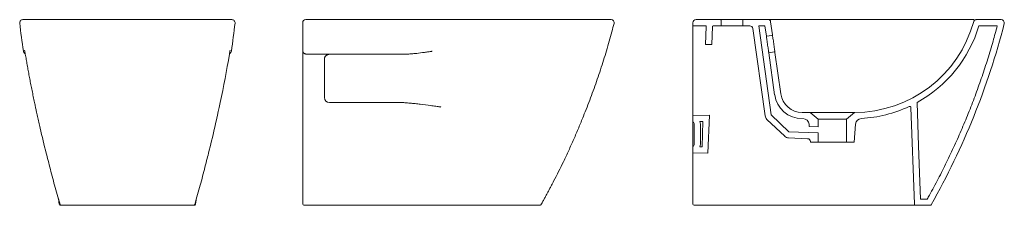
# Model space of a CAD drawing. Header units: millimetres. Extents: x 1778 to 2471, y 1406 to 1876.
# Drawn here: x 1976.531 to 1978.12, y 1422.69 to 1422.99 of the extents above; entities that cross this region are included whole.
import ezdxf

# ---------------------------------------------------------------- set-up
doc = ezdxf.new("R2010")
doc.units = ezdxf.units.MM
doc.layers.add('ARQ_SANITAROS', color=42, linetype='Continuous', lineweight=0)

msp = doc.modelspace()

# ---------------------------------------------------------------- linework, layer by layer
at = {"layer": 'ARQ_SANITAROS'}
for p, q in [((1976.5359, 1422.99), (1976.8733, 1422.99)), ((1977.6618, 1422.99), (1977.6223, 1422.99)), ((1977.6618, 1422.99), (1977.6988, 1422.99)), ((1977.6628, 1422.989), (1977.6628, 1422.98)), ((1977.6978, 1422.98), (1977.6978, 1422.989)), ((1977.7388, 1422.99), (1977.6988, 1422.99)), ((1978.0134, 1422.99), (1977.7803, 1422.99)), ((1978.1148, 1422.99), (1978.0743, 1422.99)), ((1977.6173, 1422.985), (1977.6173, 1422.98)), ((1977.6378, 1422.98), (1977.6173, 1422.98)), ((1977.6173, 1422.98), (1977.6173, 1422.9756)), ((1977.6173, 1422.8615), (1977.6173, 1422.9756)), ((1977.6378, 1422.95), (1977.6388, 1422.9789)), ((1977.6478, 1422.95), (1977.6488, 1422.979)), ((1977.6628, 1422.98), (1977.6498, 1422.98)), ((1977.6978, 1422.98), (1977.6628, 1422.98)), ((1977.709, 1422.98), (1977.6978, 1422.98)), ((1977.714, 1422.9757), (1977.7338, 1422.8346)), ((1977.7336, 1422.98), (1977.7235, 1422.98)), ((1977.7235, 1422.98), (1977.7437, 1422.836)), ((1977.7336, 1422.98), (1977.7359, 1422.9633)), ((1977.7427, 1422.9865), (1977.7457, 1422.9657)), ((1978.1084, 1422.98), (1978.0788, 1422.98)), ((1977.7448, 1422.9646), (1977.7359, 1422.9633)), ((1977.6378, 1422.95), (1977.6478, 1422.95)), ((1977.7397, 1422.9366), (1977.7486, 1422.9378)), ((1977.7397, 1422.9366), (1977.7492, 1422.8687)), ((1977.7497, 1422.937), (1977.7591, 1422.8701)), ((1977.6173, 1422.8615), (1977.6173, 1422.8393)), ((1977.9747, 1422.6919), (1977.9692, 1422.8479)), ((1977.6173, 1422.835), (1977.6173, 1422.8393)), ((1977.6438, 1422.8359), (1977.6173, 1422.835)), ((1977.6173, 1422.835), (1977.6173, 1422.825)), ((1977.6438, 1422.8359), (1977.6416, 1422.7741)), ((1977.7437, 1422.836), (1977.7722, 1422.8088)), ((1977.8066, 1422.84), (1977.7938, 1422.84)), ((1977.8066, 1422.84), (1977.8193, 1422.829)), ((1977.8776, 1422.84), (1977.8066, 1422.84)), ((1977.8653, 1422.829), (1977.8779, 1422.84)), ((1977.6193, 1422.821), (1977.6193, 1422.789)), ((1977.6334, 1422.8255), (1977.6286, 1422.8254)), ((1977.6293, 1422.821), (1977.6293, 1422.789)), ((1977.6334, 1422.8255), (1977.632, 1422.7845)), ((1977.7368, 1422.8287), (1977.7654, 1422.8016)), ((1977.8047, 1422.8208), (1977.805, 1422.8175)), ((1977.8193, 1422.8169), (1977.805, 1422.8175)), ((1977.8193, 1422.829), (1977.8193, 1422.8169)), ((1977.8653, 1422.829), (1977.8193, 1422.829)), ((1977.8653, 1422.792), (1977.8653, 1422.829)), ((1977.8773, 1422.792), (1977.8798, 1422.8212)), ((1977.7718, 1422.7988), (1977.8024, 1422.7976)), ((1977.7722, 1422.8088), (1977.8193, 1422.8069)), ((1977.8193, 1422.8069), (1977.8193, 1422.792)), ((1977.6173, 1422.785), (1977.6173, 1422.775)), ((1977.6286, 1422.7846), (1977.632, 1422.7845)), ((1977.8072, 1422.793), (1977.8073, 1422.792)), ((1977.8193, 1422.792), (1977.8073, 1422.792)), ((1977.8653, 1422.792), (1977.8193, 1422.792)), ((1977.8773, 1422.792), (1977.8653, 1422.792)), ((1977.6173, 1422.775), (1977.6416, 1422.7741)), ((1977.6173, 1422.7666), (1977.6173, 1422.775)), ((1977.6173, 1422.7666), (1977.6173, 1422.715)), ((1976.5924, 1422.7036), (1976.5934, 1422.6998)), ((1976.5925, 1422.7037), (1976.5954, 1422.6932)), ((1976.8167, 1422.7037), (1976.8138, 1422.6932)), ((1976.8158, 1422.6998), (1976.8168, 1422.7036)), ((1977.6173, 1422.692), (1977.6173, 1422.715)), ((1976.5954, 1422.6932), (1976.5959, 1422.6914)), ((1976.5978, 1422.69), (1976.5968, 1422.69)), ((1976.5981, 1422.69), (1976.8111, 1422.69)), ((1976.8114, 1422.69), (1976.8124, 1422.69)), ((1976.8138, 1422.6932), (1976.8133, 1422.6914)), ((1977.2319, 1422.69), (1976.9926, 1422.69)), ((1977.6193, 1422.69), (1977.862, 1422.69)), ((1977.862, 1422.69), (1977.9767, 1422.69)), ((1978.0001, 1422.69), (1977.9767, 1422.69)), ((1977.9954, 1422.7), (1977.9844, 1422.7))]:
    msp.add_line(p, q, dxfattribs=at)
at = {"layer": 'ARQ_SANITAROS', "flags": 128}
for points in [[(1977.7397, 1422.9366), (1977.7396, 1422.9368), (1977.7396, 1422.9373), (1977.7394, 1422.9382), (1977.7393, 1422.9394), (1977.7391, 1422.9409), (1977.7388, 1422.9426), (1977.7385, 1422.9446), (1977.7382, 1422.9467), (1977.7379, 1422.9488), (1977.7376, 1422.9511), (1977.7373, 1422.9532), (1977.737, 1422.9553), (1977.7368, 1422.9573), (1977.7365, 1422.959), (1977.7363, 1422.9605), (1977.7361, 1422.9617), (1977.736, 1422.9626), (1977.7359, 1422.9631), (1977.7359, 1422.9633)], [(1977.7457, 1422.9657), (1977.7457, 1422.9655), (1977.7458, 1422.965), (1977.7459, 1422.9641), (1977.746, 1422.963), (1977.7463, 1422.9615), (1977.7465, 1422.9598), (1977.7468, 1422.9579), (1977.7471, 1422.9558), (1977.7474, 1422.9536), (1977.7477, 1422.9513), (1977.748, 1422.9491), (1977.7483, 1422.9469), (1977.7486, 1422.9448), (1977.7489, 1422.9429), (1977.7491, 1422.9412), (1977.7493, 1422.9397), (1977.7495, 1422.9385), (1977.7496, 1422.9377), (1977.7497, 1422.9372), (1977.7497, 1422.937)], [(1977.9844, 1422.7), (1977.9829, 1422.7425), (1977.9814, 1422.786), (1977.979, 1422.856)]]:
    msp.add_lwpolyline(points, dxfattribs=at)
at = {"layer": 'ARQ_SANITAROS'}
for centre, radius, start, end in [((1976.9926, 1422.985), 0.005, 90, 180), ((1977.4851, 1422.985), 0.005, 345.6683, 90.0063), ((1977.6223, 1422.985), 0.005, 90, 180), ((1977.6618, 1422.989), 0.001, 0, 90), ((1977.6988, 1422.989), 0.001, 90, 180), ((1977.7388, 1422.986), 0.004, 8, 90), ((1978.1148, 1422.985), 0.005, 345.6797, 90), ((1977.6378, 1422.979), 0.001, 358, 90), ((1977.6498, 1422.979), 0.001, 90, 178), ((1977.709, 1422.975), 0.005, 8, 90), ((1977.8776, 1423.04), 0.2, 270.0894, 344.6505), ((1977.8776, 1423.04), 0.21, 298.8611, 343.3985), ((1977.7447, 1422.9656), 0.001, 278, 8), ((1977.7487, 1422.9368), 0.001, 8, 98), ((1977.0306, 1422.864), 0.008, 180, 270), ((1977.7938, 1422.875), 0.045, 188, 270), ((1977.7938, 1422.875), 0.035, 188, 270), ((1977.8776, 1423.04), 0.21, 273.1725, 295.0144), ((1977.7437, 1422.836), 0.01, 188, 226.4375), ((1977.7948, 1422.82), 0.01, 5, 90), ((1977.8898, 1422.8203), 0.01, 93.1725, 175), ((1977.6143, 1422.821), 0.005, 0, 53.1301), ((1977.6143, 1422.821), 0.015, 0, 17.0177), ((1977.7722, 1422.8088), 0.01, 226.4375, 267.6972), ((1977.8022, 1422.7926), 0.005, 5, 87.6972), ((1977.6143, 1422.789), 0.005, 306.8699, 0), ((1977.6143, 1422.789), 0.015, 342.9823, 0), ((1976.5968, 1422.692), 0.002, 190.0027, 269.9998), ((1976.8124, 1422.692), 0.002, 270.0002, 349.9973), ((1976.9896, 1422.692), 0.002, 180, 270), ((1977.3704, 1422.692), 0.002, 270.0017, 330.9564), ((1977.6193, 1422.692), 0.002, 182, 270), ((1978.0001, 1422.692), 0.002, 270, 330.4643)]:
    msp.add_arc(centre, radius, start, end, dxfattribs=at)
for points, knots in [([(1976.5359, 1422.99), (1976.5352, 1422.99), (1976.5345, 1422.9898), (1976.5332, 1422.9892), (1976.5326, 1422.9888), (1976.5317, 1422.9878), (1976.5313, 1422.9871), (1976.5309, 1422.9858), (1976.5308, 1422.9851), (1976.5309, 1422.9844)], [0, 0, 0, 0, 0.25, 0.25, 0.5, 0.5, 0.75, 0.75, 1, 1, 1, 1]), ([(1976.8783, 1422.9844), (1976.8784, 1422.9851), (1976.8783, 1422.9858), (1976.8779, 1422.9871), (1976.8775, 1422.9878), (1976.8766, 1422.9888), (1976.876, 1422.9892), (1976.8747, 1422.9898), (1976.874, 1422.99), (1976.8733, 1422.99)], [0, 0, 0, 0, 0.25, 0.25, 0.5, 0.5, 0.75, 0.75, 1, 1, 1, 1]), ([(1976.9926, 1422.99), (1976.9926, 1422.99), (1976.9927, 1422.99), (1976.9933, 1422.99), (1976.9936, 1422.99), (1976.994, 1422.99), (1976.9941, 1422.99), (1976.9945, 1422.99), (1976.9946, 1422.99), (1976.9956, 1422.99), (1976.9965, 1422.99), (1976.9978, 1422.99), (1976.9981, 1422.99), (1976.9987, 1422.99), (1976.999, 1422.99), (1976.9999, 1422.99), (1977.0006, 1422.99), (1977.0026, 1422.99), (1977.0041, 1422.99), (1977.0061, 1422.99), (1977.0066, 1422.99), (1977.0074, 1422.99), (1977.0078, 1422.99), (1977.0091, 1422.99), (1977.0099, 1422.99), (1977.0117, 1422.99), (1977.0126, 1422.99), (1977.014, 1422.99), (1977.0145, 1422.99), (1977.0154, 1422.99), (1977.0159, 1422.99), (1977.0183, 1422.99), (1977.0202, 1422.99), (1977.0221, 1422.99)], [0, 0, 0, 0, 0.125, 0.125, 0.1875, 0.1875, 0.21875, 0.21875, 0.25, 0.25, 0.375, 0.375, 0.40625, 0.40625, 0.4375, 0.4375, 0.5, 0.5, 0.625, 0.625, 0.65625, 0.65625, 0.6875, 0.6875, 0.75, 0.75, 0.8125, 0.8125, 0.84375, 0.84375, 0.875, 0.875, 1, 1, 1, 1]), ([(1977.0221, 1422.99), (1977.0813, 1422.99), (1977.1602, 1422.99), (1977.2588, 1422.99), (1977.318, 1422.99), (1977.3605, 1422.99), (1977.3864, 1422.99), (1977.3956, 1422.99), (1977.4046, 1422.99), (1977.4134, 1422.99), (1977.422, 1422.99), (1977.4302, 1422.99), (1977.438, 1422.99), (1977.4454, 1422.99), (1977.4523, 1422.99), (1977.4587, 1422.99), (1977.4645, 1422.99), (1977.4696, 1422.99), (1977.4741, 1422.99), (1977.4778, 1422.99), (1977.4808, 1422.99), (1977.4831, 1422.99), (1977.4847, 1422.99), (1977.4854, 1422.99), (1977.485, 1422.99), (1977.4851, 1422.99), (1977.4851, 1422.99)], [0, 0, 0, 0, 0.305295, 0.407064, 0.508832, 0.610594, 0.626523, 0.642509, 0.658496, 0.674426, 0.69035, 0.706331, 0.722311, 0.738236, 0.754258, 0.770338, 0.786418, 0.802441, 0.818454, 0.834526, 0.850597, 0.86661, 0.88455, 0.902491, 0.951943, 1, 1, 1, 1]), ([(1977.7803, 1422.99), (1977.7789, 1422.99), (1977.7761, 1422.99), (1977.7719, 1422.99), (1977.7678, 1422.99), (1977.7639, 1422.99), (1977.7602, 1422.99), (1977.7568, 1422.99), (1977.7536, 1422.99), (1977.7507, 1422.99), (1977.7484, 1422.99), (1977.7465, 1422.99), (1977.745, 1422.99), (1977.7436, 1422.99), (1977.7424, 1422.99), (1977.7415, 1422.99), (1977.7407, 1422.99), (1977.74, 1422.99), (1977.7394, 1422.99), (1977.7392, 1422.99), (1977.7391, 1422.99)], [0, 0, 0, 0, 0.069014, 0.138717, 0.210003, 0.278724, 0.347258, 0.416308, 0.482316, 0.548332, 0.614919, 0.661674, 0.708413, 0.755325, 0.802594, 0.842402, 0.882561, 0.923179, 0.96436, 1, 1, 1, 1]), ([(1978.0134, 1422.99), (1978.0159, 1422.99), (1978.0184, 1422.99), (1978.0213, 1422.99), (1978.0218, 1422.99), (1978.0223, 1422.99), (1978.0225, 1422.99), (1978.0227, 1422.99), (1978.0228, 1422.99), (1978.0229, 1422.99), (1978.023, 1422.99), (1978.0232, 1422.99), (1978.0233, 1422.99), (1978.0233, 1422.99), (1978.0236, 1422.99), (1978.0243, 1422.99), (1978.025, 1422.99), (1978.0274, 1422.99), (1978.0292, 1422.99), (1978.0346, 1422.99), (1978.038, 1422.99), (1978.0444, 1422.99), (1978.0474, 1422.99), (1978.0528, 1422.99), (1978.0553, 1422.99), (1978.0598, 1422.99), (1978.0617, 1422.99), (1978.0667, 1422.99), (1978.069, 1422.99), (1978.0705, 1422.99)], [0, 0, 0, 0, 0.125, 0.125, 0.140625, 0.148437, 0.152344, 0.152344, 0.15625, 0.15625, 0.160156, 0.162109, 0.162109, 0.164062, 0.164062, 0.171875, 0.1875, 0.1875, 0.25, 0.25, 0.375, 0.375, 0.5, 0.5, 0.625, 0.625, 0.75, 0.75, 1, 1, 1, 1]), ([(1978.0705, 1422.987), (1978.0706, 1422.9874), (1978.0707, 1422.9878), (1978.0712, 1422.9885), (1978.0715, 1422.9889), (1978.0723, 1422.9894), (1978.0727, 1422.9896), (1978.0735, 1422.9899), (1978.0739, 1422.99), (1978.0743, 1422.99)], [0, 0, 0, 0, 0.25, 0.25, 0.5, 0.5, 0.75, 0.75, 1, 1, 1, 1]), ([(1977.3721, 1422.691), (1977.3727, 1422.692), (1977.3742, 1422.6947), (1977.3766, 1422.6991), (1977.3793, 1422.704), (1977.382, 1422.709), (1977.3847, 1422.7139), (1977.3873, 1422.7189), (1977.3899, 1422.7239), (1977.3944, 1422.7324), (1977.4005, 1422.7446), (1977.4087, 1422.7611), (1977.4169, 1422.7786), (1977.4251, 1422.7968), (1977.433, 1422.8153), (1977.4401, 1422.8326), (1977.4465, 1422.8487), (1977.4522, 1422.8637), (1977.4577, 1422.8788), (1977.4631, 1422.894), (1977.4682, 1422.9092), (1977.4732, 1422.9245), (1977.4779, 1422.9398), (1977.4823, 1422.9552), (1977.4864, 1422.9698), (1977.4888, 1422.9793), (1977.49, 1422.9837)], [0, 0, 0, 0, 0.011633, 0.029123, 0.046704, 0.064255, 0.081776, 0.099278, 0.11677, 0.134255, 0.189188, 0.244151, 0.306731, 0.369473, 0.432323, 0.495157, 0.545317, 0.595346, 0.645309, 0.695404, 0.745866, 0.79691, 0.848693, 0.90125, 0.95447, 1, 1, 1, 1]), ([(1977.9954, 1422.7), (1977.9966, 1422.7021), (1978.0027, 1422.7129), (1978.0133, 1422.7327), (1978.0268, 1422.7596), (1978.0397, 1422.7867), (1978.0518, 1422.8142), (1978.0633, 1422.842), (1978.074, 1422.87), (1978.084, 1422.8982), (1978.0932, 1422.9265), (1978.1014, 1422.9538), (1978.1062, 1422.9717), (1978.1084, 1422.98)], [0, 0, 0, 0, 0.024021, 0.123258, 0.222511, 0.321748, 0.420985, 0.520238, 0.619475, 0.717992, 0.816526, 0.915043, 1, 1, 1, 1]), ([(1976.5368, 1422.9391), (1976.5369, 1422.9384), (1976.5373, 1422.9371), (1976.5384, 1422.9355), (1976.5394, 1422.935), (1976.5398, 1422.9349)], [0, 0, 0, 0, 0.381779, 0.789182, 1, 1, 1, 1]), ([(1976.5399, 1422.934), (1976.5402, 1422.9325), (1976.5407, 1422.9297), (1976.5414, 1422.9254), (1976.5422, 1422.9211), (1976.543, 1422.9167), (1976.5438, 1422.9123), (1976.5446, 1422.9078), (1976.5454, 1422.9033), (1976.5463, 1422.8987), (1976.5471, 1422.8941), (1976.548, 1422.8895), (1976.5489, 1422.8848), (1976.5499, 1422.8801), (1976.5508, 1422.8754), (1976.5518, 1422.8706), (1976.5528, 1422.8657), (1976.5538, 1422.8609), (1976.5545, 1422.8576), (1976.5548, 1422.856)], [0, 0, 0, 0, 0.054439, 0.109427, 0.164962, 0.221046, 0.277677, 0.334856, 0.392583, 0.450859, 0.509682, 0.569053, 0.628973, 0.68944, 0.750456, 0.812019, 0.874131, 0.936792, 1, 1, 1, 1]), ([(1976.8724, 1422.9391), (1976.8723, 1422.9384), (1976.8719, 1422.9371), (1976.8708, 1422.9355), (1976.8698, 1422.935), (1976.8694, 1422.9349)], [0, 0, 0, 0, 0.381909, 0.789452, 1, 1, 1, 1]), ([(1976.9876, 1422.692), (1976.9876, 1422.7125), (1976.9876, 1422.7331), (1976.9876, 1422.7743), (1976.9876, 1422.7949), (1976.9876, 1422.8362), (1976.9876, 1422.8569), (1976.9876, 1422.8984), (1976.9876, 1422.9192), (1976.9876, 1422.94)], [0, 0, 0, 0, 0.25, 0.25, 0.5, 0.5, 0.75, 0.75, 1, 1, 1, 1]), ([(1976.9876, 1422.939), (1976.9877, 1422.9388), (1976.9877, 1422.9385), (1976.9879, 1422.9381), (1976.988, 1422.9379), (1976.9883, 1422.9373), (1976.9886, 1422.9368), (1976.9893, 1422.9361), (1976.9898, 1422.9357), (1976.9906, 1422.9352), (1976.9908, 1422.935), (1976.9914, 1422.9347), (1976.9918, 1422.9346), (1976.9921, 1422.9345)], [0, 0, 0, 0, 0.125, 0.125, 0.25, 0.25, 0.5, 0.5, 0.75, 0.75, 0.875, 0.875, 1, 1, 1, 1]), ([(1976.9921, 1422.9345), (1976.9926, 1422.9343), (1976.9931, 1422.9342), (1976.9942, 1422.934), (1976.9947, 1422.934), (1976.9952, 1422.934)], [0, 0, 0, 0, 0.5, 0.5, 1, 1, 1, 1]), ([(1977.0173, 1422.934), (1977.0161, 1422.934), (1977.0149, 1422.934), (1977.0126, 1422.934), (1977.0115, 1422.934), (1977.0098, 1422.934), (1977.0092, 1422.934), (1977.0081, 1422.934), (1977.0075, 1422.934), (1977.0059, 1422.934), (1977.0049, 1422.934), (1977.0035, 1422.934), (1977.003, 1422.934), (1977.002, 1422.934), (1977.0016, 1422.934), (1977.0003, 1422.934), (1976.9995, 1422.934), (1976.9984, 1422.934), (1976.998, 1422.934), (1976.9973, 1422.934), (1976.997, 1422.934), (1976.9961, 1422.934), (1976.9956, 1422.934), (1976.9952, 1422.934)], [0, 0, 0, 0, 0.125, 0.125, 0.25, 0.25, 0.3125, 0.3125, 0.375, 0.375, 0.5, 0.5, 0.5625, 0.5625, 0.625, 0.625, 0.75, 0.75, 0.8125, 0.8125, 0.875, 0.875, 1, 1, 1, 1]), ([(1977.1466, 1422.934), (1977.1391, 1422.934), (1977.1248, 1422.934), (1977.1055, 1422.934), (1977.087, 1422.934), (1977.069, 1422.934), (1977.0505, 1422.934), (1977.0334, 1422.934), (1977.0225, 1422.934), (1977.0173, 1422.934)], [0, 0, 0, 0, 0.173732, 0.330811, 0.449205, 0.60336, 0.746544, 0.878757, 1, 1, 1, 1]), ([(1977.0306, 1422.934), (1977.03, 1422.934), (1977.0295, 1422.9339), (1977.0287, 1422.9338), (1977.0285, 1422.9337), (1977.028, 1422.9335), (1977.0275, 1422.9334), (1977.027, 1422.9332), (1977.0266, 1422.9329), (1977.0264, 1422.9328), (1977.0257, 1422.9324), (1977.0253, 1422.932), (1977.0248, 1422.9315), (1977.0246, 1422.9313), (1977.0242, 1422.9309), (1977.0241, 1422.9307), (1977.0236, 1422.93), (1977.0234, 1422.9296), (1977.0231, 1422.9288), (1977.023, 1422.9286), (1977.0228, 1422.9281), (1977.0228, 1422.9278), (1977.0226, 1422.927), (1977.0226, 1422.9265), (1977.0226, 1422.926)], [0, 0, 0, 0, 0.125, 0.125, 0.1875, 0.1875, 0.25, 0.3125, 0.3125, 0.375, 0.375, 0.5, 0.5, 0.5625, 0.5625, 0.625, 0.625, 0.75, 0.75, 0.8125, 0.8125, 0.875, 0.875, 1, 1, 1, 1]), ([(1977.1466, 1422.934), (1977.1476, 1422.934), (1977.1486, 1422.934), (1977.1507, 1422.934), (1977.1518, 1422.934), (1977.1549, 1422.9342), (1977.1569, 1422.9343), (1977.1611, 1422.9346), (1977.1632, 1422.9347), (1977.1673, 1422.9351), (1977.1694, 1422.9353), (1977.1757, 1422.936), (1977.1799, 1422.9365), (1977.1861, 1422.9374), (1977.1882, 1422.9377), (1977.1913, 1422.9381), (1977.1924, 1422.9383), (1977.1939, 1422.9385), (1977.1944, 1422.9386), (1977.1952, 1422.9387), (1977.1955, 1422.9388), (1977.1959, 1422.9388), (1977.196, 1422.9388), (1977.1962, 1422.9389), (1977.1963, 1422.9389), (1977.1964, 1422.9389), (1977.1964, 1422.9389), (1977.1964, 1422.9389), (1977.1965, 1422.9389), (1977.1965, 1422.9389), (1977.1965, 1422.939), (1977.1965, 1422.939), (1977.1965, 1422.939), (1977.1965, 1422.939)], [0, 0, 0, 0, 0.0625, 0.0625, 0.125, 0.125, 0.25, 0.25, 0.375, 0.375, 0.5, 0.5, 0.75, 0.75, 0.875, 0.875, 0.9375, 0.9375, 0.96875, 0.96875, 0.984375, 0.984375, 0.992187, 0.992187, 0.996094, 0.996094, 0.998047, 0.998047, 0.999023, 0.999023, 0.999512, 0.999512, 1, 1, 1, 1]), ([(1976.5548, 1422.856), (1976.555, 1422.8548), (1976.5556, 1422.8524), (1976.5561, 1422.85), (1976.5563, 1422.8487)], [0, 0, 0, 0, 0.498438, 1, 1, 1, 1]), ([(1976.5563, 1422.8487), (1976.5565, 1422.8478), (1976.5569, 1422.8459), (1976.5574, 1422.8439), (1976.5576, 1422.843)], [0, 0, 0, 0, 0.49878, 1, 1, 1, 1]), ([(1977.0306, 1422.856), (1977.0495, 1422.856), (1977.0684, 1422.856), (1977.0969, 1422.856), (1977.1064, 1422.856), (1977.1255, 1422.856), (1977.135, 1422.856), (1977.1445, 1422.856)], [0, 0, 0, 0, 0.5, 0.5, 0.75, 0.75, 1, 1, 1, 1]), ([(1977.2105, 1422.8487), (1977.2105, 1422.8488), (1977.2105, 1422.8488), (1977.2104, 1422.8488), (1977.2104, 1422.8488), (1977.2103, 1422.8488), (1977.2103, 1422.8488), (1977.2102, 1422.8489), (1977.2101, 1422.8489), (1977.2098, 1422.8489), (1977.2097, 1422.849), (1977.2091, 1422.8491), (1977.2088, 1422.8491), (1977.2078, 1422.8493), (1977.2071, 1422.8494), (1977.205, 1422.8496), (1977.2036, 1422.8498), (1977.1995, 1422.8504), (1977.1967, 1422.8508), (1977.1884, 1422.8519), (1977.1829, 1422.8526), (1977.1746, 1422.8536), (1977.1719, 1422.854), (1977.1664, 1422.8546), (1977.1636, 1422.8549), (1977.1581, 1422.8553), (1977.1554, 1422.8556), (1977.1499, 1422.8559), (1977.1472, 1422.856), (1977.1445, 1422.856)], [0, 0, 0, 0, 0.000977, 0.000977, 0.001953, 0.001953, 0.003906, 0.003906, 0.007812, 0.007812, 0.015625, 0.015625, 0.03125, 0.03125, 0.0625, 0.0625, 0.125, 0.125, 0.25, 0.25, 0.5, 0.5, 0.625, 0.625, 0.75, 0.75, 0.875, 0.875, 1, 1, 1, 1]), ([(1977.9692, 1422.8479), (1977.9692, 1422.8481), (1977.9692, 1422.8482), (1977.9691, 1422.8486), (1977.9691, 1422.8487), (1977.9689, 1422.849), (1977.9688, 1422.8491), (1977.9686, 1422.8494), (1977.9684, 1422.8495), (1977.9681, 1422.8496), (1977.968, 1422.8497), (1977.9677, 1422.8498), (1977.9675, 1422.8498), (1977.9672, 1422.8499), (1977.967, 1422.8498), (1977.9667, 1422.8498), (1977.9665, 1422.8497), (1977.9664, 1422.8497)], [0, 0, 0, 0, 0.125, 0.125, 0.25, 0.25, 0.375, 0.375, 0.5, 0.5, 0.625, 0.625, 0.75, 0.75, 0.875, 0.875, 1, 1, 1, 1]), ([(1976.5576, 1422.843), (1976.5579, 1422.8414), (1976.5586, 1422.8383), (1976.5596, 1422.8337), (1976.5606, 1422.829), (1976.5617, 1422.8242), (1976.5628, 1422.8195), (1976.5635, 1422.8163), (1976.5639, 1422.8147)], [0, 0, 0, 0, 0.163518, 0.328296, 0.494333, 0.661629, 0.830184, 1, 1, 1, 1]), ([(1976.5639, 1422.8147), (1976.567, 1422.8012), (1976.5711, 1422.7837), (1976.5782, 1422.7567), (1976.5841, 1422.7331), (1976.5896, 1422.7136), (1976.5925, 1422.7037)], [0, 0, 0, 0, 0.364965, 0.469168, 0.729929, 1, 1, 1, 1]), ([(1976.8453, 1422.8147), (1976.8422, 1422.8012), (1976.8381, 1422.7837), (1976.831, 1422.7567), (1976.8251, 1422.7331), (1976.8196, 1422.7136), (1976.8167, 1422.7037)], [0, 0, 0, 0, 0.364965, 0.469168, 0.729929, 1, 1, 1, 1]), ([(1977.6173, 1422.785), (1977.6173, 1422.7889), (1977.6173, 1422.8021), (1977.6173, 1422.8153), (1977.6173, 1422.825)], [0, 0, 0, 0, 0.281744, 1, 1, 1, 1]), ([(1976.5934, 1422.6998), (1976.5935, 1422.699), (1976.594, 1422.6963), (1976.5944, 1422.6936), (1976.5948, 1422.6916)], [0, 0, 0, 0, 0.26662, 1, 1, 1, 1]), ([(1976.5978, 1422.69), (1976.5974, 1422.69), (1976.597, 1422.6901), (1976.5963, 1422.6906), (1976.596, 1422.691), (1976.5959, 1422.6914)], [0, 0, 0, 0, 0.5, 0.5, 1, 1, 1, 1]), ([(1976.5981, 1422.69), (1976.5981, 1422.69), (1976.598, 1422.69), (1976.5979, 1422.69), (1976.5979, 1422.69), (1976.5978, 1422.69)], [0, 0, 0, 0, 0.1250024, 0.6250114, 1, 1, 1, 1]), ([(1976.8111, 1422.69), (1976.8111, 1422.69), (1976.8112, 1422.69), (1976.8113, 1422.69), (1976.8114, 1422.69), (1976.8114, 1422.69)], [0, 0, 0, 0, 0.1250024, 0.6250114, 1, 1, 1, 1]), ([(1976.8133, 1422.6914), (1976.8132, 1422.691), (1976.8129, 1422.6906), (1976.8122, 1422.6901), (1976.8118, 1422.69), (1976.8114, 1422.69)], [0, 0, 0, 0, 0.5, 0.5, 1, 1, 1, 1]), ([(1976.8158, 1422.6998), (1976.8157, 1422.699), (1976.8153, 1422.6963), (1976.8148, 1422.6936), (1976.8144, 1422.6916)], [0, 0, 0, 0, 0.26662, 1, 1, 1, 1]), ([(1976.9926, 1422.69), (1976.9924, 1422.69), (1976.9918, 1422.69), (1976.991, 1422.69), (1976.9902, 1422.69), (1976.9897, 1422.69), (1976.9896, 1422.69), (1976.9896, 1422.69)], [0, 0, 0, 0, 0.133062, 0.346633, 0.563389, 0.781721, 1, 1, 1, 1]), ([(1977.288, 1422.69), (1977.2856, 1422.69), (1977.274, 1422.69), (1977.2553, 1422.69), (1977.2389, 1422.69), (1977.2319, 1422.69)], [0, 0, 0, 0, 0.1250024, 0.6250114, 1, 1, 1, 1]), ([(1977.3704, 1422.69), (1977.3703, 1422.69), (1977.3701, 1422.69), (1977.3684, 1422.69), (1977.3659, 1422.69), (1977.3623, 1422.69), (1977.3578, 1422.69), (1977.3524, 1422.69), (1977.3462, 1422.69), (1977.3392, 1422.69), (1977.3317, 1422.69), (1977.3235, 1422.69), (1977.3149, 1422.69), (1977.306, 1422.69), (1977.297, 1422.69), (1977.291, 1422.69), (1977.288, 1422.69)], [0, 0, 0, 0, 0.071706, 0.143637, 0.215335, 0.287061, 0.359018, 0.430744, 0.50215, 0.573783, 0.645189, 0.716792, 0.788625, 0.860229, 0.930104, 1, 1, 1, 1]), ([(1977.9747, 1422.6919), (1977.9747, 1422.6917), (1977.9748, 1422.6912), (1977.9751, 1422.6906), (1977.9757, 1422.6902), (1977.9762, 1422.69), (1977.9766, 1422.69), (1977.9767, 1422.69)], [0, 0, 0, 0, 0.21957, 0.439134, 0.658708, 0.878282, 1, 1, 1, 1])]:
    msp.add_open_spline(points, degree=3, knots=knots, dxfattribs=at)
for points in [[(1976.5309, 1422.9844), (1976.5326, 1422.9693), (1976.5346, 1422.9542), (1976.5368, 1422.9391)], [(1976.8724, 1422.9391), (1976.8746, 1422.9542), (1976.8766, 1422.9693), (1976.8783, 1422.9844)], [(1976.9876, 1422.94), (1976.9876, 1422.9558), (1976.9876, 1422.9679), (1976.9876, 1422.985)], [(1978.0018, 1422.691), (1978.0539, 1422.7829), (1978.0935, 1422.8814), (1978.1197, 1422.9837)], [(1976.5388, 1422.9408), (1976.5391, 1422.9385), (1976.5395, 1422.9362), (1976.5399, 1422.934)], [(1976.8693, 1422.934), (1976.8697, 1422.9362), (1976.8701, 1422.9385), (1976.8705, 1422.9408)], [(1976.8544, 1422.856), (1976.8599, 1422.8819), (1976.8648, 1422.9079), (1976.8693, 1422.934)], [(1977.0226, 1422.926), (1977.0226, 1422.9052), (1977.0226, 1422.8845), (1977.0226, 1422.8639)], [(1976.8544, 1422.856), (1976.8496, 1422.8336), (1976.8475, 1422.8243), (1976.8454, 1422.8149)]]:
    msp.add_open_spline(points, degree=3, dxfattribs=at)

doc.saveas('drawing.dxf')
